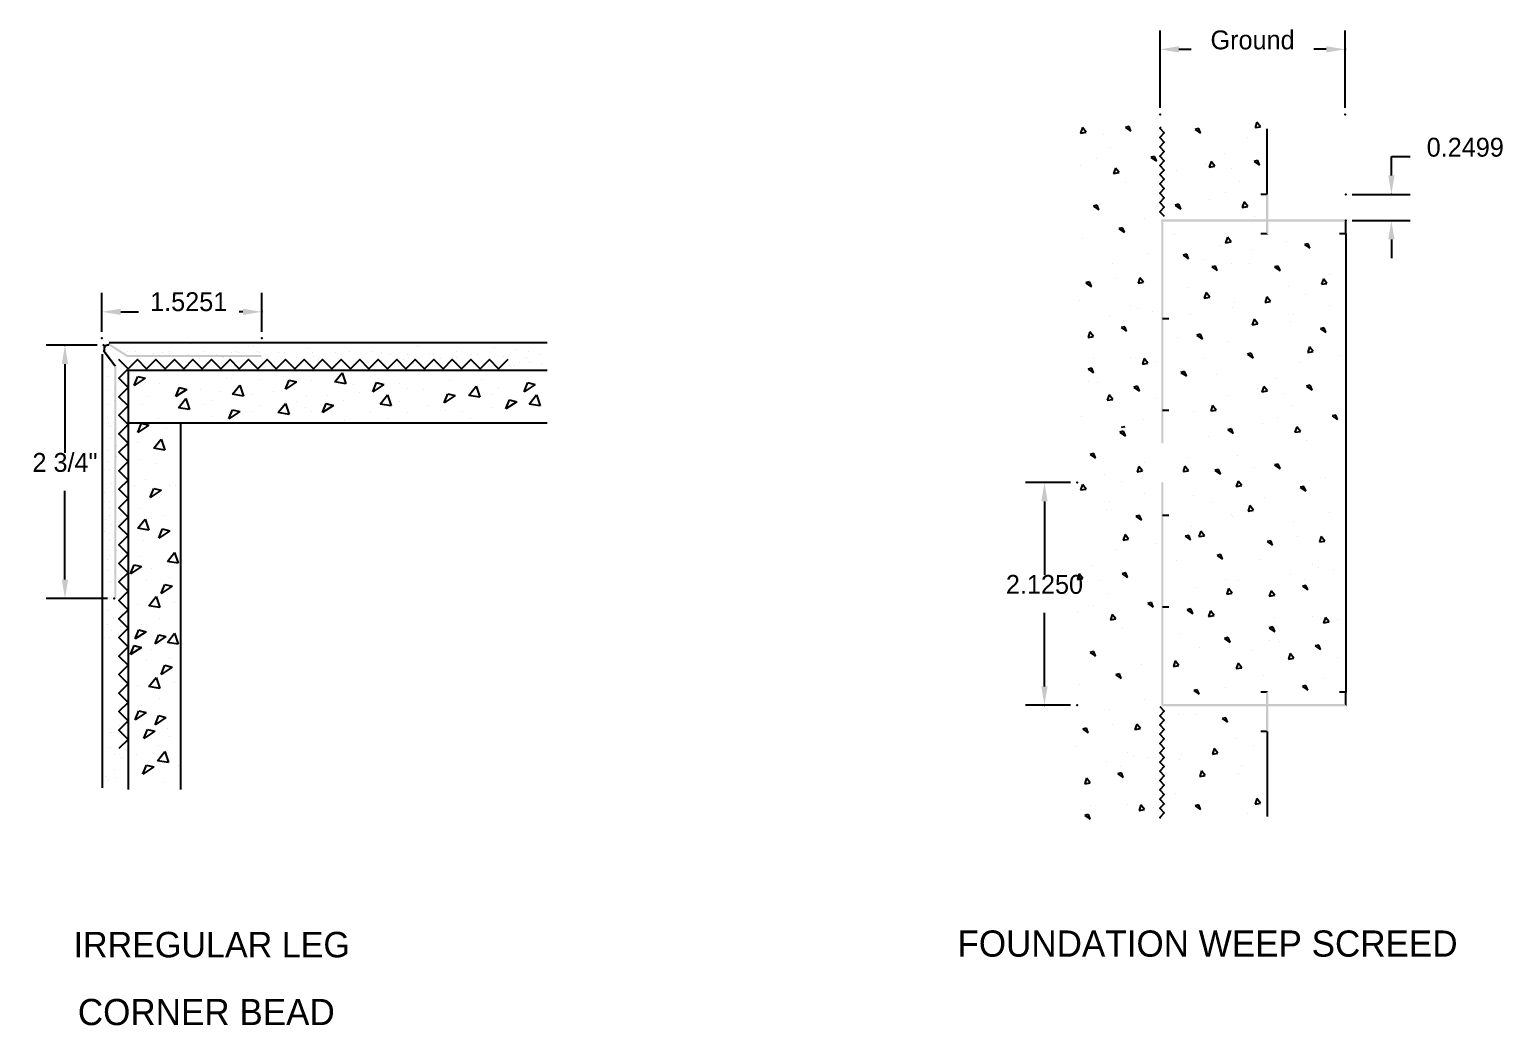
# Model space of a CAD drawing. Extents: x 0 to 24.7, y 0 to 23.5.
# Drawn here: x 9.99 to 24.07, y 3.41 to 12.91 of the extents above; entities that cross this region are included whole.
import ezdxf
from ezdxf.enums import TextEntityAlignment as Align

# ---------------------------------------------------------------- set-up
doc = ezdxf.new("R2010")
doc.units = 0
doc.header["$MEASUREMENT"] = 0
doc.layers.get('0').update_dxf_attribs({"color": 75, "linetype": 'CONTINUOUS'})
for name, color, linetype in [('R-ANNO-DIMS', 3, 'CONTINUOUS'), ('R-ANNO-TEXT', 6, 'CONTINUOUS'), ('R-SWTS-DET1', 1, 'CONTINUOUS'), ('R-SWTS-DET2', 4, 'CONTINUOUS'), ('R-SWTS-DET3', 5, 'CONTINUOUS'), ('SSMODEL1', 7, 'CONTINUOUS')]:
    doc.layers.add(name, color=color, linetype=linetype)
doc.dimstyles.get("Standard").update_dxf_attribs({"dimtxt": 0.18, "dimasz": 0.18, "dimexe": 0.18, "dimexo": 0.0625, "dimgap": 0.09, "dimtad": 0, "dimtih": 1, "dimtoh": 1, "dimdec": 4, "dimzin": 0, "dimtxsty": 'STANDARD', "dimcen": 0.09, "dimazin": 3, "dimtfac": 1, "dimtdec": 4, "dimtofl": 0, "dimtmove": 0, "dimatfit": 3, "dimtolj": 1, "dimtzin": 0})

# ---------------------------------------------------------------- blocks, each defined once
blk = doc.blocks.new('*D10')
at = {"color": 0, "linetype": 'BYBLOCK'}
for p, q in [((10.639, 9.902), (10.152, 9.902)), ((10.332, 9.722), (10.332, 8.873)), ((10.332, 7.665), (10.332, 8.513)), ((10.739, 7.485), (10.152, 7.485))]:
    blk.add_line(p, q, dxfattribs=at)
for points in [[(10.302, 9.722), (10.362, 9.722), (10.332, 9.902)], [(10.302, 7.665), (10.362, 7.665), (10.332, 7.485)]]:
    blk.add_solid(points, dxfattribs=at)
at = {"layer": 'SSMODEL1', "color": 0, "linetype": 'BYBLOCK'}
for p in [(10.332, 9.902), (10.701, 9.902), (10.802, 7.485)]:
    blk.add_point(p, dxfattribs=at)
at = {"color": 0, "linetype": 'BYBLOCK'}
blk.add_text('2 3/4"', height=0.18, dxfattribs=at).set_placement((10.332, 8.693), align=Align.CENTER)
blk = doc.blocks.new('*D7')
at = {"color": 0, "linetype": 'BYBLOCK'}
for p, q in [((19.93, 8.591), (19.5, 8.591)), ((19.68, 8.411), (19.68, 7.709)), ((19.68, 6.646), (19.68, 7.349)), ((19.93, 6.466), (19.5, 6.466))]:
    blk.add_line(p, q, dxfattribs=at)
for points in [[(19.65, 8.411), (19.71, 8.411), (19.68, 8.591)], [(19.65, 6.646), (19.71, 6.646), (19.68, 6.466)]]:
    blk.add_solid(points, dxfattribs=at)
at = {"layer": 'SSMODEL1', "color": 0, "linetype": 'BYBLOCK'}
for p in [(19.993, 8.591), (19.68, 6.466), (19.993, 6.466)]:
    blk.add_point(p, dxfattribs=at)
at = {"color": 0, "linetype": 'BYBLOCK'}
blk.add_text('2.1250', height=0.18, dxfattribs=at).set_placement((19.68, 7.529), align=Align.CENTER)
blk = doc.blocks.new('*D6')
at = {"color": 0, "linetype": 'BYBLOCK'}
for p, q in [((22.991, 11.521), (22.991, 11.701)), ((22.991, 11.701), (23.171, 11.701)), ((22.618, 11.341), (23.171, 11.341)), ((22.618, 11.091), (23.171, 11.091)), ((22.991, 10.911), (22.991, 10.731))]:
    blk.add_line(p, q, dxfattribs=at)
for points in [[(22.961, 11.521), (23.021, 11.521), (22.991, 11.341)], [(22.961, 10.911), (23.021, 10.911), (22.991, 11.091)]]:
    blk.add_solid(points, dxfattribs=at)
at = {"layer": 'SSMODEL1', "color": 0, "linetype": 'BYBLOCK'}
for p in [(22.555, 11.341), (22.991, 11.341), (22.555, 11.091)]:
    blk.add_point(p, dxfattribs=at)
at = {"color": 0, "linetype": 'BYBLOCK'}
blk.add_text('0.2499', height=0.18, dxfattribs=at).set_placement((23.696, 11.701), align=Align.CENTER)
blk = doc.blocks.new('*D5')
at = {"color": 0, "linetype": 'BYBLOCK'}
for p, q in [((20.783, 12.166), (20.783, 12.905)), ((22.549, 12.166), (22.549, 12.905)), ((20.963, 12.725), (21.081, 12.725)), ((22.369, 12.725), (22.251, 12.725))]:
    blk.add_line(p, q, dxfattribs=at)
for points in [[(20.963, 12.755), (20.963, 12.695), (20.783, 12.725)], [(22.369, 12.755), (22.369, 12.695), (22.549, 12.725)]]:
    blk.add_solid(points, dxfattribs=at)
at = {"layer": 'SSMODEL1', "color": 0, "linetype": 'BYBLOCK'}
for p in [(22.549, 12.725), (20.783, 12.103), (22.549, 12.103)]:
    blk.add_point(p, dxfattribs=at)
at = {"color": 0, "linetype": 'BYBLOCK'}
blk.add_text('Ground', height=0.18, dxfattribs=at).set_placement((21.666, 12.725), align=Align.CENTER)
blk = doc.blocks.new('*D0')
at = {"color": 0, "linetype": 'BYBLOCK'}
for p, q in [((10.685, 10.03), (10.685, 10.4)), ((12.21, 10.03), (12.21, 10.4)), ((10.865, 10.22), (11.033, 10.22)), ((12.03, 10.22), (11.993, 10.22))]:
    blk.add_line(p, q, dxfattribs=at)
for points in [[(10.865, 10.25), (10.865, 10.19), (10.685, 10.22)], [(12.03, 10.25), (12.03, 10.19), (12.21, 10.22)]]:
    blk.add_solid(points, dxfattribs=at)
at = {"layer": 'SSMODEL1', "color": 0, "linetype": 'BYBLOCK'}
for p in [(12.21, 10.22), (10.685, 9.968), (12.21, 9.968)]:
    blk.add_point(p, dxfattribs=at)
at = {"color": 0, "linetype": 'BYBLOCK'}
blk.add_text('1.5251', height=0.18, dxfattribs=at).set_placement((11.513, 10.227), align=Align.CENTER)

msp = doc.modelspace()

# ---------------------------------------------------------------- linework, layer by layer
at = {"layer": 'R-SWTS-DET1'}
for points in [[(20.80545, 10.15387, 0.02, 0.02, 0), (20.86795, 10.15387, 0.02, 0.02, 0)], [(20.80545, 9.27887, 0.02, 0.02, 0), (20.86795, 9.27887, 0.02, 0.02, 0)], [(20.80545, 8.27887, 0.02, 0.02, 0), (20.86795, 8.27887, 0.02, 0.02, 0)], [(20.80545, 7.40387, 0.02, 0.02, 0), (20.86795, 7.40387, 0.02, 0.02, 0)]]:
    msp.add_lwpolyline(points, format="xyseb", dxfattribs=at)
for points in [[(21.79545, 11.33137), (21.81545, 11.35137), (21.74295, 11.33137), (21.74295, 11.35137)], [(21.79545, 10.97637), (21.81545, 10.95637), (21.79545, 11.33137), (21.81545, 11.35137)], [(21.79545, 10.96637), (21.81545, 10.96637), (21.79545, 11.34137), (21.81545, 11.34137)], [(20.79545, 11.10137), (20.81545, 11.08137), (22.56545, 11.10137), (22.54545, 11.08137)], [(20.79545, 8.96637), (20.81545, 8.96637), (20.79545, 11.10137), (20.81545, 11.08137)], [(22.56545, 11.10137), (22.54545, 11.08137), (22.56545, 10.95637), (22.54545, 10.97637)], [(21.74295, 10.97637), (21.74295, 10.95637), (21.79545, 10.97637), (21.81545, 10.95637)], [(22.55545, 10.95637), (22.55545, 10.97637), (22.49295, 10.95637), (22.49295, 10.97637)], [(10.69517, 9.83957), (10.71585, 9.84538), (10.70141, 9.90232), (10.71998, 9.88698)], [(10.70141, 9.90232), (10.71998, 9.88698), (10.75595, 9.91856), (10.75295, 9.8968)], [(10.75595, 9.91856), (10.75295, 9.8968), (10.92898, 9.80937), (10.92319, 9.78937)], [(10.80189, 9.69821), (10.82189, 9.70491), (10.69517, 9.83957), (10.71585, 9.84538)], [(10.92898, 9.80937), (10.92319, 9.78937), (12.20651, 9.80937), (12.20651, 9.78937)], [(10.80189, 7.48466), (10.82189, 7.48466), (10.80189, 9.69821), (10.82189, 9.70491)], [(20.79545, 8.59137), (20.81545, 8.59137), (20.79545, 6.45637), (20.81545, 6.47637)], [(20.79545, 6.45637), (20.81545, 6.47637), (22.56545, 6.45637), (22.54545, 6.47637)], [(21.74295, 6.58137), (21.74295, 6.60137), (21.79545, 6.58137), (21.81545, 6.60137)], [(21.79545, 6.58137), (21.81545, 6.60137), (21.79545, 6.22637), (21.81545, 6.20637)], [(22.55545, 6.60137), (22.55545, 6.58137), (22.49295, 6.60137), (22.49295, 6.58137)], [(22.56545, 6.45637), (22.54545, 6.47637), (22.56545, 6.60137), (22.54545, 6.58137)], [(21.79545, 6.22637), (21.81545, 6.20637), (21.74295, 6.22637), (21.74295, 6.20637)]]:
    msp.add_trace(points, dxfattribs=at)
at = {"layer": 'R-SWTS-DET2'}
for p, q in [((21.80545, 11.34137), (21.80545, 11.96637)), ((22.55545, 10.96637), (22.55545, 6.59137)), ((10.75458, 9.92745), (14.93552, 9.92745)), ((10.68552, 9.81609), (10.68552, 5.67622)), ((10.93552, 9.66173), (10.93552, 5.66173)), ((10.93552, 9.66173), (14.93552, 9.66173)), ((10.93552, 9.16173), (14.93552, 9.16173)), ((11.43552, 9.16173), (11.43552, 5.66173)), ((21.80545, 6.21637), (21.80545, 5.40387))]:
    msp.add_line(p, q, dxfattribs=at)
for points in [[(20.79123, 11.9828), (20.77958, 11.97114), (20.82378, 11.92695), (20.77958, 11.88276), (20.82378, 11.83856), (20.77958, 11.79437), (20.82378, 11.75017), (20.77958, 11.70598), (20.82378, 11.66178), (20.77958, 11.61759), (20.82378, 11.5734), (20.77958, 11.5292), (20.82378, 11.48501), (20.77958, 11.44081), (20.82378, 11.39662), (20.77958, 11.35243), (20.82378, 11.30823), (20.77958, 11.26404), (20.82378, 11.21984), (20.77958, 11.17565), (20.82378, 11.13145)], [(10.84656, 9.76348), (10.93495, 9.67509), (10.84656, 9.5867), (10.93495, 9.49831), (10.84656, 9.40992), (10.93495, 9.32153), (10.84656, 9.23315), (10.93495, 9.14476), (10.84656, 9.05637), (10.93495, 8.96798), (10.84656, 8.87959), (10.93495, 8.7912), (10.84656, 8.70282), (10.93495, 8.61443), (10.84656, 8.52604), (10.93495, 8.43765), (10.84656, 8.34926), (10.93495, 8.26087), (10.84656, 8.17249), (10.93495, 8.0841), (10.84656, 7.99571), (10.93495, 7.90732), (10.84656, 7.81893), (10.93495, 7.73054), (10.84656, 7.64216), (10.93495, 7.55377), (10.84656, 7.46538), (10.93495, 7.37699), (10.84656, 7.2886), (10.93495, 7.20021), (10.84656, 7.11183), (10.93495, 7.02344), (10.84656, 6.93505), (10.93495, 6.84666), (10.84656, 6.75827), (10.93495, 6.66988), (10.84656, 6.5815), (10.93495, 6.49311), (10.84656, 6.40472), (10.93495, 6.31633), (10.84656, 6.22794), (10.93495, 6.13955), (10.84656, 6.05117)], [(14.55887, 9.76348), (14.47048, 9.67509), (14.38209, 9.76348), (14.29371, 9.67509), (14.20532, 9.76348), (14.11693, 9.67509), (14.02854, 9.76348), (13.94015, 9.67509), (13.85176, 9.76348), (13.76338, 9.67509), (13.67499, 9.76348), (13.5866, 9.67509), (13.49821, 9.76348), (13.40982, 9.67509), (13.32143, 9.76348), (13.23305, 9.67509), (13.14466, 9.76348), (13.05627, 9.67509), (12.96788, 9.76348), (12.87949, 9.67509), (12.7911, 9.76348), (12.70272, 9.67509), (12.61433, 9.76348), (12.52594, 9.67509), (12.43755, 9.76348), (12.34916, 9.67509), (12.26077, 9.76348), (12.17239, 9.67509), (12.084, 9.76348), (11.99561, 9.67509), (11.90722, 9.76348), (11.81883, 9.67509), (11.73044, 9.76348), (11.64206, 9.67509), (11.55367, 9.76348), (11.46528, 9.67509), (11.37689, 9.76348), (11.2885, 9.67509), (11.20011, 9.76348), (11.11173, 9.67509), (11.02334, 9.76348), (10.93495, 9.67509), (10.84656, 9.76348)], [(20.77958, 6.45414), (20.82378, 6.40994), (20.77958, 6.36575), (20.82378, 6.32156), (20.77958, 6.27736), (20.82378, 6.23317), (20.77958, 6.18897), (20.82378, 6.14478), (20.77958, 6.10059), (20.82378, 6.05639), (20.77958, 6.0122), (20.82378, 5.968), (20.77958, 5.92381), (20.82378, 5.87961), (20.77958, 5.83542), (20.82378, 5.79123), (20.77958, 5.74703), (20.82378, 5.70284), (20.77958, 5.65864), (20.82378, 5.61445), (20.77958, 5.57026), (20.82378, 5.52606), (20.77958, 5.48187), (20.82378, 5.43767), (20.77958, 5.39348), (20.78638, 5.38668)]]:
    msp.add_lwpolyline(points, dxfattribs=at)
at = {"layer": 'R-SWTS-DET3'}
for p, q in [((20.04237, 11.97807), (20.02495, 11.92584)), ((20.07722, 11.93454), (20.04237, 11.97807)), ((20.48684, 11.98823), (20.45199, 11.97952)), ((20.45199, 11.97952), (20.50427, 11.9447)), ((20.50427, 11.9447), (20.48684, 11.98823)), ((21.15184, 11.96978), (21.11699, 11.96108)), ((21.16927, 11.92626), (21.15184, 11.96978)), ((21.70775, 12.03007), (21.69032, 11.97784)), ((21.69032, 11.97784), (21.7426, 11.98655)), ((21.7426, 11.98655), (21.70775, 12.03007)), ((20.02495, 11.92584), (20.07722, 11.93454)), ((20.23991, 11.91422), (20.23991, 11.91422)), ((21.11699, 11.96108), (21.16927, 11.92626)), ((21.62058, 11.88495), (21.62058, 11.88495)), ((20.31108, 11.79231), (20.31108, 11.79231)), ((20.73086, 11.70376), (20.69601, 11.69506)), ((20.69601, 11.69506), (20.74829, 11.66024)), ((20.74829, 11.66024), (20.73086, 11.70376)), ((20.81734, 11.76304), (20.81734, 11.76304)), ((21.3969, 11.73256), (21.3969, 11.73256)), ((20.02638, 11.6196), (20.02638, 11.6196)), ((20.1789, 11.68056), (20.1789, 11.68056)), ((20.35757, 11.59201), (20.34015, 11.53978)), ((20.34015, 11.53978), (20.39242, 11.54848)), ((20.39242, 11.54848), (20.35757, 11.59201)), ((20.93935, 11.57001), (20.93935, 11.57001)), ((21.21388, 11.63097), (21.21388, 11.63097)), ((21.27054, 11.65417), (21.25311, 11.60194)), ((21.25311, 11.60194), (21.30539, 11.61065)), ((21.30539, 11.61065), (21.27054, 11.65417)), ((21.46807, 11.59033), (21.46807, 11.59033)), ((21.715, 11.66433), (21.68015, 11.65563)), ((21.68015, 11.65563), (21.73243, 11.62081)), ((21.73243, 11.62081), (21.715, 11.66433)), ((20.45343, 11.45705), (20.45343, 11.45705)), ((21.53924, 11.46841), (21.53924, 11.46841)), ((21.25455, 11.2957), (21.25455, 11.2957)), ((21.40706, 11.35666), (21.40706, 11.35666)), ((21.58573, 11.26811), (21.56831, 11.21588)), ((21.62058, 11.22459), (21.58573, 11.26811)), ((20.18181, 11.23643), (20.14696, 11.22772)), ((20.14696, 11.22772), (20.19923, 11.1929)), ((20.19923, 11.1929), (20.18181, 11.23643)), ((20.9626, 11.24779), (20.92775, 11.23909)), ((20.92775, 11.23909), (20.98002, 11.20427)), ((20.98002, 11.20427), (20.9626, 11.24779)), ((21.56831, 11.21588), (21.62058, 11.22459)), ((21.68159, 11.13315), (21.68159, 11.13315)), ((20.42583, 11.02308), (20.39098, 11.01437)), ((20.39098, 11.01437), (20.44326, 10.97955)), ((20.44326, 10.97955), (20.42583, 11.02308)), ((20.63645, 11.11163), (20.63645, 11.11163)), ((20.04672, 10.9186), (20.04672, 10.9186)), ((20.92243, 10.95885), (20.92243, 10.95885)), ((21.34947, 10.85725), (21.34947, 10.85725)), ((21.42647, 10.93126), (21.40904, 10.87903)), ((21.40904, 10.87903), (21.46131, 10.88773)), ((21.46131, 10.88773), (21.42647, 10.93126)), ((21.99003, 10.88773), (21.99003, 10.88773)), ((22.1963, 10.8703), (22.16145, 10.8616)), ((22.16145, 10.8616), (22.21372, 10.82678)), ((22.21372, 10.82678), (22.1963, 10.8703)), ((20.66695, 10.77636), (20.66695, 10.77636)), ((21.03718, 10.76871), (21.00233, 10.76)), ((21.00233, 10.76), (21.05461, 10.72518)), ((21.05461, 10.72518), (21.03718, 10.76871)), ((21.19695, 10.71502), (21.19695, 10.71502)), ((21.6545, 10.81662), (21.6545, 10.81662)), ((20.33141, 10.68493), (20.33141, 10.68493)), ((21.31171, 10.65695), (21.27686, 10.64825)), ((21.27686, 10.64825), (21.32914, 10.61343)), ((21.32914, 10.61343), (21.31171, 10.65695)), ((21.46131, 10.68454), (21.46131, 10.68454)), ((21.63417, 10.68454), (21.63417, 10.68454)), ((21.9116, 10.65695), (21.87675, 10.64825)), ((21.87675, 10.64825), (21.92903, 10.61343)), ((21.92903, 10.61343), (21.9116, 10.65695)), ((22.39674, 10.57279), (22.39674, 10.57279)), ((20.11064, 10.50495), (20.07579, 10.49624)), ((20.07579, 10.49624), (20.12806, 10.46142)), ((20.12806, 10.46142), (20.11064, 10.50495)), ((20.36192, 10.5427), (20.36192, 10.5427)), ((20.59143, 10.54558), (20.574, 10.49335)), ((20.574, 10.49335), (20.62628, 10.50206)), ((20.62628, 10.50206), (20.59143, 10.54558)), ((21.04444, 10.45088), (21.04444, 10.45088)), ((22.01037, 10.46103), (22.01037, 10.46103)), ((22.34156, 10.53504), (22.32413, 10.48281)), ((22.32413, 10.48281), (22.37641, 10.49151)), ((22.37641, 10.49151), (22.34156, 10.53504)), ((20.01622, 10.32935), (20.01622, 10.32935)), ((20.50427, 10.27855), (20.50427, 10.27855)), ((21.22311, 10.40297), (21.20569, 10.35074)), ((21.20569, 10.35074), (21.25796, 10.35944)), ((21.25796, 10.35944), (21.22311, 10.40297)), ((21.49182, 10.30864), (21.49182, 10.30864)), ((21.80267, 10.36233), (21.78524, 10.3101)), ((21.78524, 10.3101), (21.83752, 10.3188)), ((21.83752, 10.3188), (21.80267, 10.36233)), ((22.17305, 10.38992), (22.17305, 10.38992)), ((22.39674, 10.27816), (22.39674, 10.27816)), ((20.30091, 10.18712), (20.30091, 10.18712)), ((20.43309, 10.13632), (20.43309, 10.13632)), ((20.56527, 10.24807), (20.56527, 10.24807)), ((20.70762, 10.22775), (20.70762, 10.22775)), ((21.07494, 10.19689), (21.07494, 10.19689)), ((21.47148, 10.25785), (21.47148, 10.25785)), ((21.68066, 10.14898), (21.66323, 10.09675)), ((21.71551, 10.10545), (21.68066, 10.14898)), ((22.06121, 10.19689), (22.06121, 10.19689)), ((20.11355, 10.02745), (20.09612, 9.97522)), ((20.1484, 9.98393), (20.11355, 10.02745)), ((20.44617, 10.07825), (20.41132, 10.06954)), ((20.41132, 10.06954), (20.46359, 10.03472)), ((20.46359, 10.03472), (20.44617, 10.07825)), ((21.16936, 10.00675), (21.13451, 9.99804)), ((21.13451, 9.99804), (21.18679, 9.96322)), ((21.18679, 9.96322), (21.16936, 10.00675)), ((21.66323, 10.09675), (21.71551, 10.10545)), ((22.03071, 10.12577), (22.03071, 10.12577)), ((22.34881, 10.0677), (22.31396, 10.059)), ((22.31396, 10.059), (22.36624, 10.02418)), ((22.36624, 10.02418), (22.34881, 10.0677)), ((11.53224, 9.91507), (11.53224, 9.91507)), ((12.13139, 9.8916), (12.13139, 9.8916)), ((12.66005, 9.86812), (12.66005, 9.86812)), ((13.69387, 9.8916), (13.69387, 9.8916)), ((14.434, 9.87986), (14.434, 9.87986)), ((14.64546, 9.85638), (14.64546, 9.85638)), ((20.09612, 9.97522), (20.1484, 9.98393)), ((20.95293, 9.97338), (20.95293, 9.97338)), ((21.43081, 9.93274), (21.43081, 9.93274)), ((22.20938, 9.88483), (22.19195, 9.8326)), ((22.24423, 9.84131), (22.20938, 9.88483)), ((10.9331, 9.84465), (10.9331, 9.84465)), ((11.00358, 9.84465), (11.00358, 9.84465)), ((11.05058, 9.77422), (11.05058, 9.77422)), ((11.1798, 9.82117), (11.1798, 9.82117)), ((11.26204, 9.83291), (11.26204, 9.83291)), ((11.33253, 9.84465), (11.33253, 9.84465)), ((11.33253, 9.82117), (11.33253, 9.82117)), ((11.50875, 9.80943), (11.50875, 9.80943)), ((11.61448, 9.77422), (11.61448, 9.77422)), ((11.66147, 9.84465), (11.66147, 9.84465)), ((11.77895, 9.80943), (11.77895, 9.80943)), ((11.83769, 9.79769), (11.83769, 9.79769)), ((11.84944, 9.78595), (11.84944, 9.78595)), ((11.91993, 9.83291), (11.91993, 9.83291)), ((11.95517, 9.84465), (11.95517, 9.84465)), ((11.99041, 9.83291), (11.99041, 9.83291)), ((12.01391, 9.79769), (12.01391, 9.79769)), ((12.16663, 9.84465), (12.16663, 9.84465)), ((12.19013, 9.83291), (12.19013, 9.83291)), ((12.2152, 9.77422), (12.2152, 9.77422)), ((12.27237, 9.79769), (12.27237, 9.79769)), ((12.36635, 9.83291), (12.36635, 9.83291)), ((12.42509, 9.83291), (12.42509, 9.83291)), ((12.54257, 9.78595), (12.54257, 9.78595)), ((12.69529, 9.83291), (12.69529, 9.83291)), ((12.70704, 9.79769), (12.70704, 9.79769)), ((12.75403, 9.77422), (12.75403, 9.77422)), ((12.91851, 9.83291), (12.91851, 9.83291)), ((13.04773, 9.84465), (13.04773, 9.84465)), ((13.21221, 9.75074), (13.21221, 9.75074)), ((13.27095, 9.84465), (13.27095, 9.84465)), ((13.35318, 9.83291), (13.35318, 9.83291)), ((13.35318, 9.75074), (13.35318, 9.75074)), ((13.43542, 9.80943), (13.43542, 9.80943)), ((13.45891, 9.71552), (13.45891, 9.71552)), ((13.56465, 9.76248), (13.56465, 9.76248)), ((13.59989, 9.80943), (13.59989, 9.80943)), ((13.61164, 9.78595), (13.61164, 9.78595)), ((13.65863, 9.72726), (13.65863, 9.72726)), ((13.78786, 9.75074), (13.78786, 9.75074)), ((13.81135, 9.82117), (13.81135, 9.82117)), ((13.81135, 9.72726), (13.81135, 9.72726)), ((13.8466, 9.80943), (13.8466, 9.80943)), ((13.91709, 9.77422), (13.91709, 9.77422)), ((14.03457, 9.78595), (14.03457, 9.78595)), ((14.06981, 9.84465), (14.06981, 9.84465)), ((14.06981, 9.78595), (14.06981, 9.78595)), ((14.06981, 9.739), (14.06981, 9.739)), ((14.16379, 9.71552), (14.16379, 9.71552)), ((14.21079, 9.80943), (14.21079, 9.80943)), ((14.26953, 9.80943), (14.26953, 9.80943)), ((14.38701, 9.76248), (14.38701, 9.76248)), ((14.42225, 9.71552), (14.42225, 9.71552)), ((14.51623, 9.79769), (14.51623, 9.79769)), ((14.66896, 9.739), (14.66896, 9.739)), ((14.73945, 9.78595), (14.73945, 9.78595)), ((14.75119, 9.84465), (14.75119, 9.84465)), ((14.76294, 9.739), (14.76294, 9.739)), ((14.86867, 9.80943), (14.86867, 9.80943)), ((14.88042, 9.71552), (14.88042, 9.71552)), ((20.1484, 9.77058), (20.1484, 9.77058)), ((20.50427, 9.78074), (20.50427, 9.78074)), ((20.6321, 9.77347), (20.61467, 9.72123)), ((20.61467, 9.72123), (20.66695, 9.72994)), ((20.66695, 9.72994), (20.6321, 9.77347)), ((20.74829, 9.75026), (20.74829, 9.75026)), ((21.20712, 9.77019), (21.20712, 9.77019)), ((21.65347, 9.82454), (21.61862, 9.81584)), ((21.61862, 9.81584), (21.6709, 9.78102)), ((21.6709, 9.78102), (21.65347, 9.82454)), ((22.12221, 9.73971), (22.12221, 9.73971)), ((22.19195, 9.8326), (22.24423, 9.84131)), ((22.49842, 9.80067), (22.49842, 9.80067)), ((10.74513, 9.59814), (10.74513, 9.59814)), ((10.99184, 9.51597), (11.02668, 9.60303)), ((11.09638, 9.58562), (10.99184, 9.51597)), ((11.02668, 9.60303), (11.09638, 9.58562)), ((11.87293, 9.5864), (11.87293, 9.5864)), ((12.20188, 9.57467), (12.20188, 9.57467)), ((12.90676, 9.55119), (12.97646, 9.63824)), ((12.97646, 9.63824), (13.01131, 9.53378)), ((14.30477, 9.57467), (14.30477, 9.57467)), ((14.62197, 9.70379), (14.62197, 9.70379)), ((20.13097, 9.68203), (20.09612, 9.67332)), ((20.09612, 9.67332), (20.1484, 9.6385)), ((20.1484, 9.6385), (20.13097, 9.68203)), ((21.01685, 9.65117), (20.982, 9.64246)), ((20.982, 9.64246), (21.03427, 9.60764)), ((21.03427, 9.60764), (21.01685, 9.65117)), ((21.31897, 9.6178), (21.31897, 9.6178)), ((21.89853, 9.58732), (21.89853, 9.58732)), ((10.73338, 9.46902), (10.73338, 9.46902)), ((10.80387, 9.4925), (10.80387, 9.4925)), ((11.23854, 9.53945), (11.23854, 9.53945)), ((11.39127, 9.41033), (11.42612, 9.49738)), ((11.49582, 9.47997), (11.39127, 9.41033)), ((11.42612, 9.49738), (11.49582, 9.47997)), ((11.62623, 9.48076), (11.62623, 9.48076)), ((11.81419, 9.45728), (11.81419, 9.45728)), ((11.93167, 9.43381), (12.00137, 9.52086)), ((12.03622, 9.4164), (11.93167, 9.43381)), ((12.00137, 9.52086), (12.03622, 9.4164)), ((12.11964, 9.43381), (12.11964, 9.43381)), ((12.31936, 9.45728), (12.31936, 9.45728)), ((12.43684, 9.48076), (12.47169, 9.56781)), ((12.54139, 9.5504), (12.43684, 9.48076)), ((12.47169, 9.56781), (12.54139, 9.5504)), ((12.68355, 9.56293), (12.68355, 9.56293)), ((13.01131, 9.53378), (12.90676, 9.55119)), ((13.08298, 9.52771), (13.08298, 9.52771)), ((13.14172, 9.44555), (13.14172, 9.44555)), ((13.27095, 9.45728), (13.3058, 9.54434)), ((13.3755, 9.52693), (13.27095, 9.45728)), ((13.3058, 9.54434), (13.3755, 9.52693)), ((13.5294, 9.53945), (13.5294, 9.53945)), ((13.59989, 9.4925), (13.59989, 9.4925)), ((13.75261, 9.48076), (13.75261, 9.48076)), ((13.95233, 9.35164), (13.98718, 9.43869)), ((13.98718, 9.43869), (14.05688, 9.42128)), ((13.99932, 9.56293), (13.99932, 9.56293)), ((14.18729, 9.42207), (14.25699, 9.50912)), ((14.25699, 9.50912), (14.29184, 9.40466)), ((14.39875, 9.43381), (14.39875, 9.43381)), ((14.46924, 9.4925), (14.46924, 9.4925)), ((14.71595, 9.45728), (14.7508, 9.54434)), ((14.8205, 9.52693), (14.71595, 9.45728)), ((14.7508, 9.54434), (14.8205, 9.52693)), ((20.09756, 9.55723), (20.09756, 9.55723)), ((20.18907, 9.54707), (20.18907, 9.54707)), ((20.56818, 9.50932), (20.53333, 9.50061)), ((20.53333, 9.50061), (20.58561, 9.46579)), ((20.58561, 9.46579), (20.56818, 9.50932)), ((21.71551, 9.48573), (21.71551, 9.48573)), ((21.77217, 9.50893), (21.75474, 9.4567)), ((21.75474, 9.4567), (21.80702, 9.46541)), ((21.80702, 9.46541), (21.77217, 9.50893)), ((21.9697, 9.44509), (21.9697, 9.44509)), ((22.21663, 9.51909), (22.18178, 9.51039)), ((22.18178, 9.51039), (22.23406, 9.47557)), ((22.23406, 9.47557), (22.21663, 9.51909)), ((10.74513, 9.3399), (10.74513, 9.3399)), ((10.80387, 9.37512), (10.80387, 9.37512)), ((11.07407, 9.3399), (11.07407, 9.3399)), ((11.12106, 9.41033), (11.12106, 9.41033)), ((11.41476, 9.30469), (11.48446, 9.39174)), ((11.51931, 9.28728), (11.41476, 9.30469)), ((11.48446, 9.39174), (11.51931, 9.28728)), ((11.66147, 9.3399), (11.66147, 9.3399)), ((11.73196, 9.37512), (11.73196, 9.37512)), ((12.20188, 9.32816), (12.20188, 9.32816)), ((12.36635, 9.25773), (12.43605, 9.34479)), ((12.43605, 9.34479), (12.4709, 9.24032)), ((12.54257, 9.36338), (12.54257, 9.36338)), ((12.62481, 9.30469), (12.62481, 9.30469)), ((12.63655, 9.41033), (12.63655, 9.41033)), ((12.78928, 9.25773), (12.82413, 9.34479)), ((12.89383, 9.32738), (12.78928, 9.25773)), ((12.82413, 9.34479), (12.89383, 9.32738)), ((12.83627, 9.42207), (12.83627, 9.42207)), ((12.98899, 9.37512), (12.98899, 9.37512)), ((13.34143, 9.3399), (13.41113, 9.42695)), ((13.44598, 9.32249), (13.34143, 9.3399)), ((13.41113, 9.42695), (13.44598, 9.32249)), ((13.5294, 9.36338), (13.5294, 9.36338)), ((13.79961, 9.32816), (13.79961, 9.32816)), ((14.05688, 9.42128), (13.95233, 9.35164)), ((14.29184, 9.40466), (14.18729, 9.42207)), ((14.39875, 9.30469), (14.39875, 9.30469)), ((14.53973, 9.29295), (14.57458, 9.38)), ((14.64428, 9.36259), (14.53973, 9.29295)), ((14.57458, 9.38), (14.64428, 9.36259)), ((14.76294, 9.3399), (14.83264, 9.42695)), ((14.86749, 9.32249), (14.76294, 9.3399)), ((14.83264, 9.42695), (14.86749, 9.32249)), ((20.29656, 9.42804), (20.27914, 9.37581)), ((20.27914, 9.37581), (20.33141, 9.38452)), ((20.33141, 9.38452), (20.29656, 9.42804)), ((20.74829, 9.39468), (20.74829, 9.39468)), ((21.28412, 9.32606), (21.26669, 9.27383)), ((21.31897, 9.28254), (21.28412, 9.32606)), ((21.44098, 9.42477), (21.44098, 9.42477)), ((22.04087, 9.32317), (22.04087, 9.32317)), ((10.73338, 9.19904), (10.73338, 9.19904)), ((10.74513, 9.15209), (10.74513, 9.15209)), ((11.02708, 9.06992), (11.06193, 9.15697)), ((11.06193, 9.15697), (11.13163, 9.13956)), ((11.2268, 9.19904), (11.2268, 9.19904)), ((11.74371, 9.22252), (11.74371, 9.22252)), ((11.89643, 9.19904), (11.93128, 9.28609)), ((12.00098, 9.26868), (11.89643, 9.19904)), ((11.93128, 9.28609), (12.00098, 9.26868)), ((12.11964, 9.26947), (12.11964, 9.26947)), ((12.4709, 9.24032), (12.36635, 9.25773)), ((12.68355, 9.26947), (12.68355, 9.26947)), ((13.00074, 9.1873), (13.00074, 9.1873)), ((13.24745, 9.26947), (13.24745, 9.26947)), ((13.41192, 9.19904), (13.41192, 9.19904)), ((13.59989, 9.25773), (13.59989, 9.25773)), ((13.96408, 9.28121), (13.96408, 9.28121)), ((14.12855, 9.26947), (14.12855, 9.26947)), ((14.19904, 9.19904), (14.19904, 9.19904)), ((20.03655, 9.22197), (20.03655, 9.22197)), ((20.62628, 9.19149), (20.62628, 9.19149)), ((21.10545, 9.27238), (21.10545, 9.27238)), ((21.26669, 9.27383), (21.31897, 9.28254)), ((21.75618, 9.15046), (21.75618, 9.15046)), ((21.90869, 9.21142), (21.90869, 9.21142)), ((22.46066, 9.23463), (22.42581, 9.22592)), ((22.42581, 9.22592), (22.47808, 9.1911)), ((22.47808, 9.1911), (22.46066, 9.23463)), ((10.76862, 9.12861), (10.76862, 9.12861)), ((10.76862, 9.01123), (10.76862, 9.01123)), ((11.13163, 9.13956), (11.02708, 9.06992)), ((11.07407, 9.12861), (11.07407, 9.12861)), ((11.29728, 9.10514), (11.29728, 9.10514)), ((20.43562, 9.08018), (20.40077, 9.07147)), ((20.40077, 9.07147), (20.45304, 9.03665)), ((20.44617, 9.12326), (20.41132, 9.11455)), ((20.45304, 9.03665), (20.43562, 9.08018)), ((21.24779, 9.02855), (21.24779, 9.02855)), ((21.46423, 9.10255), (21.42938, 9.09385)), ((21.42938, 9.09385), (21.48165, 9.05903)), ((21.48165, 9.05903), (21.46423, 9.10255)), ((22.08736, 9.12287), (22.06994, 9.07064)), ((22.06994, 9.07064), (22.12221, 9.07935)), ((22.12221, 9.07935), (22.08736, 9.12287)), ((10.73338, 8.89385), (10.73338, 8.89385)), ((10.82736, 8.9408), (10.82736, 8.9408)), ((11.02708, 8.97602), (11.02708, 8.97602)), ((11.1798, 8.91732), (11.2495, 9.00438)), ((11.28435, 8.89991), (11.1798, 8.91732)), ((11.2495, 9.00438), (11.28435, 8.89991)), ((22.18322, 8.98791), (22.18322, 8.98791)), ((10.73338, 8.7882), (10.73338, 8.7882)), ((10.82736, 8.83516), (10.82736, 8.83516)), ((11.03883, 8.81168), (11.03883, 8.81168)), ((11.19155, 8.77647), (11.19155, 8.77647)), ((20.15092, 8.86683), (20.11607, 8.85812)), ((20.11607, 8.85812), (20.16835, 8.8233)), ((20.16835, 8.8233), (20.15092, 8.86683)), ((20.58087, 8.74492), (20.56345, 8.69268)), ((20.61572, 8.70139), (20.58087, 8.74492)), ((20.63606, 8.78267), (20.63606, 8.78267)), ((21.01976, 8.74697), (21.00233, 8.69474)), ((21.05461, 8.70345), (21.01976, 8.74697)), ((21.04444, 8.82536), (21.04444, 8.82536)), ((21.52232, 8.84568), (21.52232, 8.84568)), ((21.685, 8.73393), (21.685, 8.73393)), ((21.9116, 8.76729), (21.87675, 8.75859)), ((21.87675, 8.75859), (21.92903, 8.72377)), ((21.92903, 8.72377), (21.9116, 8.76729)), ((10.75688, 8.71777), (10.75688, 8.71777)), ((10.80387, 8.70604), (10.80387, 8.70604)), ((11.09757, 8.62387), (11.09757, 8.62387)), ((20.24969, 8.67091), (20.24969, 8.67091)), ((20.41237, 8.5998), (20.41237, 8.5998)), ((20.56345, 8.69268), (20.61572, 8.70139)), ((21.00233, 8.69474), (21.05461, 8.70345)), ((21.34221, 8.7165), (21.30736, 8.70779)), ((21.30736, 8.70779), (21.35964, 8.67297)), ((21.32914, 8.62217), (21.32914, 8.62217)), ((21.35964, 8.67297), (21.34221, 8.7165)), ((21.52814, 8.60474), (21.51072, 8.55251)), ((21.56299, 8.56121), (21.52814, 8.60474)), ((22.36624, 8.64249), (22.36624, 8.64249)), ((10.70988, 8.49475), (10.70988, 8.49475)), ((10.78037, 8.57692), (10.78037, 8.57692)), ((10.99184, 8.56518), (10.99184, 8.56518)), ((11.14456, 8.44779), (11.17941, 8.53485)), ((11.24911, 8.51744), (11.14456, 8.44779)), ((11.17941, 8.53485), (11.24911, 8.51744)), ((11.23854, 8.44779), (11.23854, 8.44779)), ((11.33253, 8.56518), (11.33253, 8.56518)), ((11.39127, 8.56518), (11.39127, 8.56518)), ((20.04199, 8.5722), (20.02456, 8.51997)), ((20.02456, 8.51997), (20.07684, 8.52868)), ((20.07684, 8.52868), (20.04199, 8.5722)), ((20.63606, 8.48804), (20.63606, 8.48804)), ((21.10545, 8.46978), (21.10545, 8.46978)), ((21.51072, 8.55251), (21.56299, 8.56121)), ((21.77651, 8.44946), (21.77651, 8.44946)), ((22.15563, 8.55394), (22.12078, 8.54524)), ((22.12078, 8.54524), (22.17305, 8.51042)), ((22.17305, 8.51042), (22.15563, 8.55394)), ((10.75688, 8.41258), (10.75688, 8.41258)), ((10.75688, 8.35389), (10.75688, 8.35389)), ((11.03883, 8.34215), (11.03883, 8.34215)), ((20.27002, 8.33565), (20.27002, 8.33565)), ((20.30053, 8.40677), (20.30053, 8.40677)), ((21.28846, 8.39866), (21.28846, 8.39866)), ((21.63999, 8.37107), (21.62256, 8.31884)), ((21.62256, 8.31884), (21.67484, 8.32755)), ((21.67484, 8.32755), (21.63999, 8.37107)), ((22.39674, 8.30723), (22.39674, 8.30723)), ((10.72163, 8.23651), (10.72163, 8.23651)), ((10.75688, 8.27172), (10.75688, 8.27172)), ((10.78037, 8.18955), (10.78037, 8.18955)), ((11.02708, 8.15434), (11.09678, 8.24139)), ((11.09678, 8.24139), (11.13163, 8.13693)), ((11.15631, 8.24824), (11.15631, 8.24824)), ((11.28554, 8.27172), (11.28554, 8.27172)), ((20.58813, 8.27758), (20.55328, 8.26888)), ((20.55328, 8.26888), (20.60556, 8.23405)), ((20.60556, 8.23405), (20.58813, 8.27758)), ((21.08511, 8.17516), (21.08511, 8.17516)), ((21.46131, 8.28691), (21.46131, 8.28691)), ((21.47148, 8.26659), (21.47148, 8.26659)), ((22.06121, 8.21579), (22.06121, 8.21579)), ((10.70988, 8.11912), (10.70988, 8.11912)), ((10.75688, 8.10739), (10.75688, 8.10739)), ((10.75688, 8.03696), (10.75688, 8.03696)), ((11.13163, 8.13693), (11.02708, 8.15434)), ((11.08582, 8.03696), (11.08582, 8.03696)), ((11.2268, 8.06043), (11.26164, 8.14749)), ((11.33134, 8.13007), (11.2268, 8.06043)), ((11.26164, 8.14749), (11.33134, 8.13007)), ((20.44869, 8.09471), (20.43127, 8.04248)), ((20.43127, 8.04248), (20.48354, 8.05118)), ((20.48354, 8.05118), (20.44869, 8.09471)), ((21.05752, 8.08661), (21.02267, 8.0779)), ((21.02267, 8.0779), (21.07494, 8.04308)), ((21.07494, 8.04308), (21.05752, 8.08661)), ((21.17227, 8.12725), (21.15485, 8.07501)), ((21.15485, 8.07501), (21.20712, 8.08372)), ((21.20712, 8.08372), (21.17227, 8.12725)), ((21.84043, 8.03581), (21.80558, 8.02711)), ((21.80558, 8.02711), (21.85785, 7.99228)), ((21.85785, 7.99228), (21.84043, 8.03581)), ((22.09171, 8.07356), (22.09171, 8.07356)), ((22.32122, 8.07645), (22.3038, 8.02422)), ((22.3038, 8.02422), (22.35607, 8.03292)), ((22.35607, 8.03292), (22.32122, 8.07645)), ((10.73338, 7.94305), (10.73338, 7.94305)), ((10.75688, 7.8961), (10.75688, 7.8961)), ((10.82736, 7.94305), (10.82736, 7.94305)), ((11.05058, 7.88436), (11.05058, 7.88436)), ((11.30903, 7.83741), (11.37873, 7.92446)), ((11.37873, 7.92446), (11.41358, 7.82)), ((20.36153, 7.94959), (20.36153, 7.94959)), ((20.73774, 8.01055), (20.73774, 8.01055)), ((21.36255, 7.90374), (21.3277, 7.89503)), ((21.3277, 7.89503), (21.37997, 7.86021)), ((21.37997, 7.86021), (21.36255, 7.90374)), ((10.73338, 7.86088), (10.73338, 7.86088)), ((10.73338, 7.75524), (10.73338, 7.75524)), ((10.95659, 7.72002), (10.99144, 7.80708)), ((11.06114, 7.78967), (10.95659, 7.72002)), ((10.99144, 7.80708), (11.06114, 7.78967)), ((11.15631, 7.76698), (11.15631, 7.76698)), ((11.41358, 7.82), (11.30903, 7.83741)), ((20.13784, 7.7972), (20.13784, 7.7972)), ((20.94276, 7.85005), (20.94276, 7.85005)), ((21.74601, 7.86021), (21.74601, 7.86021)), ((22.23406, 7.80941), (22.23406, 7.80941)), ((22.29507, 7.77894), (22.29507, 7.77894)), ((22.43741, 7.75862), (22.43741, 7.75862)), ((10.76862, 7.64959), (10.76862, 7.64959)), ((10.80387, 7.73176), (10.80387, 7.73176)), ((11.10932, 7.66133), (11.10932, 7.66133)), ((11.25029, 7.53221), (11.28514, 7.61926)), ((11.35484, 7.60185), (11.25029, 7.53221)), ((11.28514, 7.61926), (11.35484, 7.60185)), ((11.33253, 7.68481), (11.33253, 7.68481)), ((20.01148, 7.71881), (19.99406, 7.66658)), ((19.99406, 7.66658), (20.04633, 7.67528)), ((20.04633, 7.67528), (20.01148, 7.71881)), ((20.20902, 7.65496), (20.20902, 7.65496)), ((20.45595, 7.72897), (20.4211, 7.72026)), ((20.4211, 7.72026), (20.47338, 7.68544)), ((20.47338, 7.68544), (20.45595, 7.72897)), ((21.41048, 7.66718), (21.41048, 7.66718)), ((21.53249, 7.65702), (21.53249, 7.65702)), ((22.03071, 7.71798), (22.03071, 7.71798)), ((22.17596, 7.60911), (22.14111, 7.60041)), ((22.16289, 7.66718), (22.16289, 7.66718)), ((22.19339, 7.56559), (22.17596, 7.60911)), ((10.74513, 7.497), (10.74513, 7.497)), ((10.78037, 7.497), (10.78037, 7.497)), ((11.13281, 7.41483), (11.20251, 7.50188)), ((11.20251, 7.50188), (11.23736, 7.39742)), ((20.28019, 7.53305), (20.28019, 7.53305)), ((21.12578, 7.58591), (21.12578, 7.58591)), ((21.43663, 7.57863), (21.41921, 7.5264)), ((21.41921, 7.5264), (21.47148, 7.53511)), ((21.47148, 7.53511), (21.43663, 7.57863)), ((21.84334, 7.55832), (21.82592, 7.50608)), ((21.82592, 7.50608), (21.87819, 7.51479)), ((21.87819, 7.51479), (21.84334, 7.55832)), ((22.14111, 7.60041), (22.19339, 7.56559)), ((10.73338, 7.36788), (10.73338, 7.36788)), ((10.87436, 7.33266), (10.87436, 7.33266)), ((11.02708, 7.42657), (11.02708, 7.42657)), ((11.23736, 7.39742), (11.13281, 7.41483)), ((11.37952, 7.45004), (11.37952, 7.45004)), ((19.99549, 7.36034), (19.99549, 7.36034)), ((20.14801, 7.4213), (20.14801, 7.4213)), ((20.32668, 7.33275), (20.30926, 7.28052)), ((20.36153, 7.28922), (20.32668, 7.33275)), ((20.69998, 7.4445), (20.66513, 7.4358)), ((20.66513, 7.4358), (20.7174, 7.40098)), ((20.7174, 7.40098), (20.69998, 7.4445)), ((21.07785, 7.38561), (21.043, 7.3769)), ((21.043, 7.3769), (21.09528, 7.34208)), ((21.09528, 7.34208), (21.07785, 7.38561)), ((21.26378, 7.36529), (21.24636, 7.31305)), ((21.24636, 7.31305), (21.29863, 7.32176)), ((21.29863, 7.32176), (21.26378, 7.36529)), ((10.69814, 7.29745), (10.69814, 7.29745)), ((10.73338, 7.23876), (10.73338, 7.23876)), ((10.78037, 7.18007), (10.78037, 7.18007)), ((10.79212, 7.29745), (10.79212, 7.29745)), ((10.83911, 7.29745), (10.83911, 7.29745)), ((10.86261, 7.21528), (10.86261, 7.21528)), ((11.00358, 7.0979), (11.03843, 7.18495)), ((11.03843, 7.18495), (11.10813, 7.16754)), ((11.06232, 7.23876), (11.06232, 7.23876)), ((11.23854, 7.29745), (11.23854, 7.29745)), ((20.30926, 7.28052), (20.36153, 7.28922)), ((20.42254, 7.19779), (20.42254, 7.19779)), ((21.86077, 7.21289), (21.82592, 7.20419)), ((21.82592, 7.20419), (21.87819, 7.16937)), ((21.87819, 7.16937), (21.86077, 7.21289)), ((21.87819, 7.30144), (21.87819, 7.30144)), ((22.23406, 7.3116), (22.23406, 7.3116)), ((22.36189, 7.30433), (22.34447, 7.2521)), ((22.34447, 7.2521), (22.39674, 7.2608)), ((22.39674, 7.2608), (22.36189, 7.30433)), ((22.47808, 7.28112), (22.47808, 7.28112)), ((10.75688, 7.10964), (10.75688, 7.10964)), ((10.83911, 7.14485), (10.83911, 7.14485)), ((11.10813, 7.16754), (11.00358, 7.0979)), ((11.05058, 7.11268), (11.05058, 7.11268)), ((11.19155, 7.05094), (11.2264, 7.138)), ((11.2961, 7.12059), (11.19155, 7.05094)), ((11.2264, 7.138), (11.2961, 7.12059)), ((11.29728, 7.12137), (11.29728, 7.12137)), ((11.30903, 7.06573), (11.37873, 7.15278)), ((11.41358, 7.04832), (11.30903, 7.06573)), ((11.37873, 7.15278), (11.41358, 7.04832)), ((20.97327, 7.14905), (20.97327, 7.14905)), ((21.43372, 7.1113), (21.39887, 7.10259)), ((21.39887, 7.10259), (21.45115, 7.06777)), ((21.45115, 7.06777), (21.43372, 7.1113)), ((21.82735, 7.08809), (21.82735, 7.08809)), ((21.91886, 7.07793), (21.91886, 7.07793)), ((22.29798, 7.04018), (22.26313, 7.03148)), ((22.3154, 6.99666), (22.29798, 7.04018)), ((10.95659, 6.94835), (10.99144, 7.0354)), ((11.06114, 7.01799), (10.95659, 6.94835)), ((10.99144, 7.0354), (11.06114, 7.01799)), ((11.15631, 6.9953), (11.15631, 6.9953)), ((11.33253, 6.91313), (11.33253, 6.91313)), ((20.15092, 6.97717), (20.11607, 6.96846)), ((20.11607, 6.96846), (20.16835, 6.93364)), ((20.16835, 6.93364), (20.15092, 6.97717)), ((21.15628, 7.01698), (21.15628, 7.01698)), ((21.6545, 6.9865), (21.6545, 6.9865)), ((22.02636, 6.95891), (22.00893, 6.90668)), ((22.00893, 6.90668), (22.06121, 6.91538)), ((22.06121, 6.91538), (22.02636, 6.95891)), ((22.26313, 7.03148), (22.3154, 6.99666)), ((22.47808, 6.92554), (22.47808, 6.92554)), ((11.10932, 6.88965), (11.10932, 6.88965)), ((11.25029, 6.76053), (11.28514, 6.84759)), ((11.35484, 6.83018), (11.25029, 6.76053)), ((11.28514, 6.84759), (11.35484, 6.83018)), ((20.39495, 6.76382), (20.3601, 6.75511)), ((20.41237, 6.72029), (20.39495, 6.76382)), ((20.60556, 6.85237), (20.60556, 6.85237)), ((20.92825, 6.88779), (20.91082, 6.83556)), ((20.91082, 6.83556), (20.9631, 6.84427)), ((20.9631, 6.84427), (20.92825, 6.88779)), ((21.52814, 6.86747), (21.51072, 6.81524)), ((21.51072, 6.81524), (21.56299, 6.82395)), ((21.56299, 6.82395), (21.52814, 6.86747)), ((11.02708, 6.65489), (11.02708, 6.65489)), ((11.13281, 6.64315), (11.20251, 6.7302)), ((11.23736, 6.62574), (11.13281, 6.64315)), ((11.20251, 6.7302), (11.23736, 6.62574)), ((11.37952, 6.67837), (11.37952, 6.67837)), ((20.01583, 6.65934), (20.01583, 6.65934)), ((20.3601, 6.75511), (20.41237, 6.72029)), ((21.41048, 6.63092), (21.41048, 6.63092)), ((21.76635, 6.75283), (21.76635, 6.75283)), ((22.17596, 6.65412), (22.14111, 6.64542)), ((22.14111, 6.64542), (22.19339, 6.6106)), ((22.19339, 6.6106), (22.17596, 6.65412)), ((22.35607, 6.72235), (22.35607, 6.72235)), ((11.23854, 6.52577), (11.23854, 6.52577)), ((20.63606, 6.5171), (20.63606, 6.5171)), ((21.13886, 6.61349), (21.10401, 6.60478)), ((21.10401, 6.60478), (21.15628, 6.56996)), ((21.15628, 6.56996), (21.13886, 6.61349)), ((11.00358, 6.32622), (11.03843, 6.41327)), ((11.10813, 6.39586), (11.00358, 6.32622)), ((11.03843, 6.41327), (11.10813, 6.39586)), ((11.06232, 6.46708), (11.06232, 6.46708)), ((11.19155, 6.27927), (11.2264, 6.36632)), ((11.2961, 6.34891), (11.19155, 6.27927)), ((11.2264, 6.36632), (11.2961, 6.34891)), ((11.29728, 6.3497), (11.29728, 6.3497)), ((20.30053, 6.42567), (20.30053, 6.42567)), ((20.95968, 6.37401), (20.95968, 6.37401)), ((21.13254, 6.37401), (21.13254, 6.37401)), ((21.40997, 6.34642), (21.37512, 6.33772)), ((21.37512, 6.33772), (21.4274, 6.3029)), ((21.4274, 6.3029), (21.40997, 6.34642)), ((10.75688, 6.20579), (10.75688, 6.20579)), ((10.78037, 6.20579), (10.78037, 6.20579)), ((10.85086, 6.27622), (10.85086, 6.27622)), ((11.08582, 6.1471), (11.12067, 6.23415)), ((11.19037, 6.21674), (11.08582, 6.1471)), ((11.12067, 6.23415), (11.19037, 6.21674)), ((11.30903, 6.24101), (11.30903, 6.24101)), ((20.07975, 6.24569), (20.0449, 6.23698)), ((20.0449, 6.23698), (20.09717, 6.20216)), ((20.09717, 6.20216), (20.07975, 6.24569)), ((20.33103, 6.28344), (20.33103, 6.28344)), ((20.56054, 6.28633), (20.54311, 6.23409)), ((20.54311, 6.23409), (20.59539, 6.2428)), ((20.59539, 6.2428), (20.56054, 6.28633)), ((10.76862, 6.06493), (10.76862, 6.06493)), ((10.87436, 6.13536), (10.87436, 6.13536)), ((11.2268, 6.07667), (11.2268, 6.07667)), ((11.33253, 6.17058), (11.33253, 6.17058)), ((19.98533, 6.07009), (19.98533, 6.07009)), ((21.50874, 6.15051), (21.50874, 6.15051)), ((21.67142, 6.07939), (21.67142, 6.07939)), ((10.68639, 5.95929), (10.68639, 5.95929)), ((10.80387, 5.9945), (10.80387, 5.9945)), ((10.87436, 5.97103), (10.87436, 5.97103)), ((11.01533, 5.9945), (11.01533, 5.9945)), ((11.21505, 5.93581), (11.28475, 6.02286)), ((11.3196, 5.9184), (11.21505, 5.93581)), ((11.28475, 6.02286), (11.3196, 5.9184)), ((20.27002, 5.92786), (20.27002, 5.92786)), ((20.47338, 6.01929), (20.47338, 6.01929)), ((20.53438, 5.98881), (20.53438, 5.98881)), ((20.67673, 5.96849), (20.67673, 5.96849)), ((20.96985, 5.94732), (20.96985, 5.94732)), ((20.99019, 5.99811), (20.99019, 5.99811)), ((21.30104, 6.0518), (21.28361, 5.99957)), ((21.28361, 5.99957), (21.33589, 6.00827)), ((21.33589, 6.00827), (21.30104, 6.0518)), ((10.72163, 5.78321), (10.72163, 5.78321)), ((10.80387, 5.85364), (10.80387, 5.85364)), ((11.07407, 5.80669), (11.10892, 5.89374)), ((11.17862, 5.87633), (11.07407, 5.80669)), ((11.10892, 5.89374), (11.17862, 5.87633)), ((11.41476, 5.88886), (11.41476, 5.88886)), ((20.41528, 5.81899), (20.38043, 5.81028)), ((20.38043, 5.81028), (20.43271, 5.77546)), ((20.4022, 5.87706), (20.4022, 5.87706)), ((20.43271, 5.77546), (20.41528, 5.81899)), ((21.17903, 5.83845), (21.1616, 5.78622)), ((21.1616, 5.78622), (21.21388, 5.79492)), ((21.21388, 5.79492), (21.17903, 5.83845)), ((21.52908, 5.81524), (21.52908, 5.81524)), ((21.55958, 5.88636), (21.55958, 5.88636)), ((10.74513, 5.748), (10.74513, 5.748)), ((10.82736, 5.77148), (10.82736, 5.77148)), ((11.28554, 5.72452), (11.28554, 5.72452)), ((20.08266, 5.76819), (20.06523, 5.71596)), ((20.06523, 5.71596), (20.11751, 5.72467)), ((20.11751, 5.72467), (20.08266, 5.76819)), ((20.11751, 5.51132), (20.11751, 5.51132)), ((20.47338, 5.52148), (20.47338, 5.52148)), ((20.60121, 5.51421), (20.58378, 5.46197)), ((20.63606, 5.47068), (20.60121, 5.51421)), ((20.7174, 5.491), (20.7174, 5.491)), ((20.92918, 5.62221), (20.92918, 5.62221)), ((21.15184, 5.51402), (21.11699, 5.50531)), ((21.11699, 5.50531), (21.16927, 5.47049)), ((21.16927, 5.47049), (21.15184, 5.51402)), ((21.70775, 5.5743), (21.69032, 5.52207)), ((21.69032, 5.52207), (21.7426, 5.53078)), ((21.7426, 5.53078), (21.70775, 5.5743)), ((20.10008, 5.42277), (20.06523, 5.41407)), ((20.06523, 5.41407), (20.11751, 5.37924)), ((20.11751, 5.37924), (20.10008, 5.42277)), ((20.58378, 5.46197), (20.63606, 5.47068)), ((21.62058, 5.42918), (21.62058, 5.42918))]:
    msp.add_line(p, q, dxfattribs=at)
for points in [[(22.56545, 10.95637), (22.54545, 10.97637), (22.49295, 10.95637), (22.49295, 10.97637)], [(22.56545, 6.60137), (22.54545, 6.58137), (22.49295, 6.60137), (22.49295, 6.58137)]]:
    msp.add_trace(points, dxfattribs=at)

# ---------------------------------------------------------------- texts
at = {"layer": 'R-ANNO-TEXT'}
for s, height, p in [('IRREGULAR LEG', 0.2430934, (10.41391, 4.05982)), ('FOUNDATION WEEP SCREED', 0.25, (18.84936, 4.06621)), ('CORNER BEAD', 0.25, (10.45489, 3.4129))]:
    msp.add_text(s, height=height, dxfattribs=at).set_placement(p)

# ---------------------------------------------------------------- dimensions: what is measured, and where the dimension line sits
at = {"layer": 'R-ANNO-DIMS'}
dim = msp.add_linear_dim(base=(22.54914, 12.72461), p1=(20.7834, 12.10309), p2=(22.54914, 12.10309), text='Ground', dimstyle='Standard', dxfattribs=at)
dim.commit()
dim.dimension.update_dxf_attribs({"geometry": '*D5', "text_midpoint": (21.66627, 12.72461)})
for base, p1, p2, picture, middle in [((22.99057, 11.34123), (22.55545, 11.09137), (22.55545, 11.34123), '*D6', (23.69557, 11.70123)), ((19.68045, 6.46637), (19.99295, 8.59137), (19.99295, 6.46637), '*D7', (19.68045, 7.52887))]:
    dim = msp.add_linear_dim(base=base, p1=p1, p2=p2, angle=90, dimstyle='Standard', dxfattribs=at)
    dim.commit()
    dim.dimension.update_dxf_attribs({"geometry": picture, "text_midpoint": middle})
dim = msp.add_linear_dim(base=(12.20997, 10.22006), p1=(10.6849, 9.9677), p2=(12.20997, 9.9677), dimstyle='Standard', dxfattribs=at)
dim.commit()
dim.dimension.update_dxf_attribs({"geometry": '*D0', "text_midpoint": (11.51274, 10.22688), "dimtype": 128})
dim = msp.add_linear_dim(base=(10.33185, 9.90232), p1=(10.80189, 7.48466), p2=(10.70141, 9.90232), angle=90, text='2 3/4"', dimstyle='Standard', dxfattribs=at)
dim.commit()
dim.dimension.update_dxf_attribs({"geometry": '*D10', "text_midpoint": (10.33185, 8.69349)})

doc.saveas('drawing.dxf')
